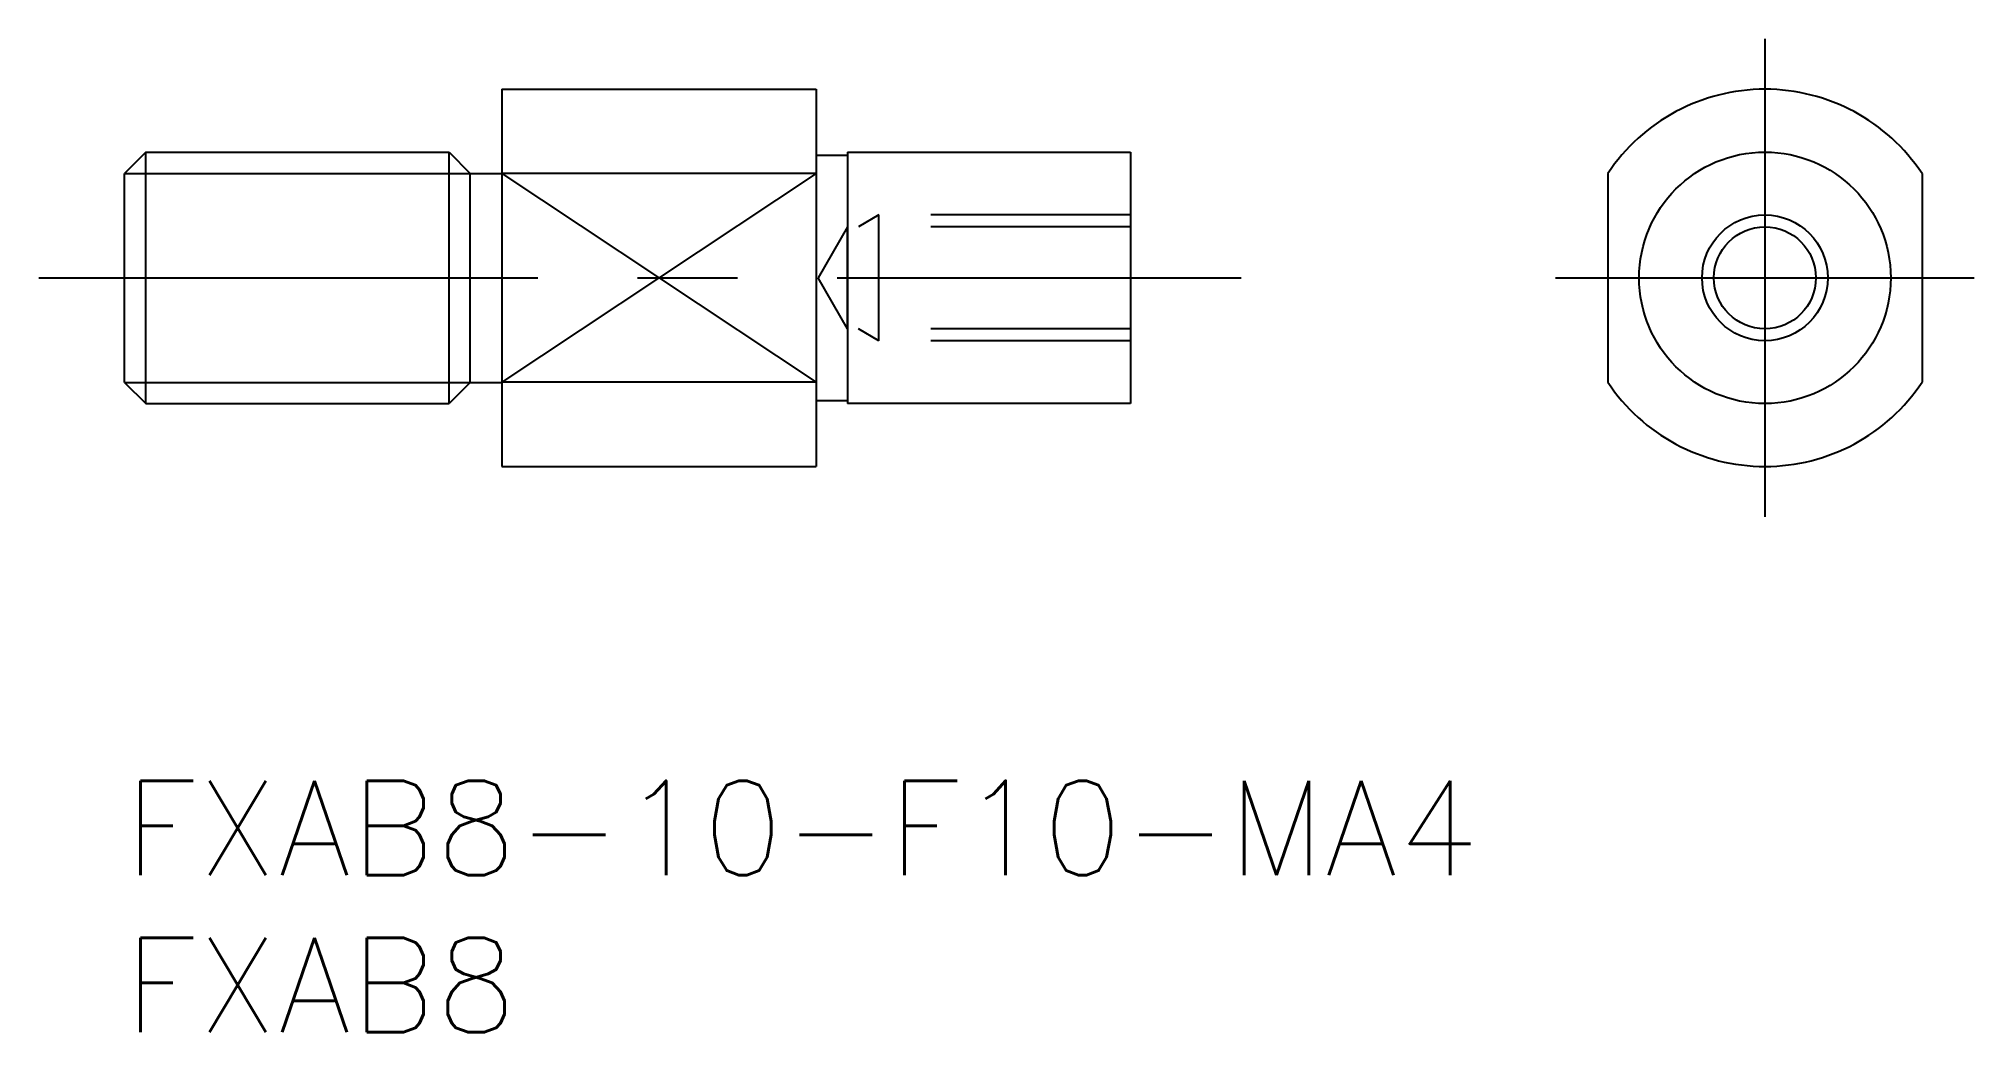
# Model space of a CAD drawing. Extents: x -2.7 to 58.8, y -8 to 23.6.
import ezdxf

# ---------------------------------------------------------------- set-up
doc = ezdxf.new("R2010")
doc.units = 0
doc.header["$LTSCALE"] = 0.5
doc.linetypes.add('CENTER', pattern=[50.8, 31.75, -6.35, 6.35, -6.35])
doc.linetypes.add('DASHED', pattern=[19.05, 12.7, -6.35])
for name, color, linetype in [('MSM_CENTER', 1, 'CENTER'), ('MSM_CONTINUOUS', 7, 'CONTINUOUS'), ('MSM_DASHED', 4, 'DASHED'), ('MSM_NARROW', 5, 'CONTINUOUS'), ('MSM_PART_NUMBER', 7, 'CONTINUOUS')]:
    doc.layers.add(name, color=color, linetype=linetype)
doc.styles.get("Standard").update_dxf_attribs({"font": 'txt.shx', "height": 3, "bigfont": 'bigfont.shx'})

# ---------------------------------------------------------------- blocks, each defined once
blk = doc.blocks.new('*U5')
at = {"layer": 'MSM_PART_NUMBER'}
blk.add_text('FXAB8-10-F10-MA4', height=3, dxfattribs=at).set_placement((0, -3))
blk = doc.blocks.new('*U6')
at = {"layer": 'MSM_PART_NUMBER'}
blk.add_text('FXAB8', height=3, dxfattribs=at).set_placement((0, -8))

msp = doc.modelspace()

# ---------------------------------------------------------------- linework, layer by layer
at = {"layer": 'MSM_CENTER'}
for p, q in [((52.181, 23.607), (52.181, 8.393)), ((-2.727, 16), (35.52, 16)), ((45.52, 16), (58.841, 16))]:
    msp.add_line(p, q, dxfattribs=at)
at = {"layer": 'MSM_CONTINUOUS'}
for p, q in [((12, 22), (12, 10)), ((12, 22), (22, 22)), ((22, 22), (22, 10)), ((0.676, 20), (0, 19.323)), ((0.676, 20), (10.324, 20)), ((0.676, 12), (0.676, 20)), ((10.324, 12), (10.324, 20)), ((10.324, 20), (11, 19.323)), ((22, 19.9), (23, 19.9)), ((23, 20), (32, 20)), ((23, 20), (23, 12)), ((32, 20), (32, 12)), ((0, 12.676), (0, 19.323)), ((11, 12.676), (11, 19.323)), ((11, 19.323), (12, 19.323)), ((22, 19.317), (12, 19.317)), ((47.181, 19.317), (47.181, 12.683)), ((57.181, 19.317), (57.181, 12.683)), ((0, 12.676), (0.676, 12)), ((11, 12.676), (10.324, 12)), ((11, 12.676), (12, 12.676)), ((22, 12.683), (12, 12.683)), ((0.676, 12), (10.324, 12)), ((22, 12.1), (23, 12.1)), ((32, 12), (23, 12)), ((12, 10), (22, 10))]:
    msp.add_line(p, q, dxfattribs=at)
for radius in [4, 1.621]:
    msp.add_circle((52.181, 16), radius, dxfattribs=at)
for start, end in [(33.55731, 146.44269), (213.55731, 326.44269)]:
    msp.add_arc((52.181, 16), 6, start, end, dxfattribs=at)
at = {"layer": 'MSM_DASHED'}
for p, q in [((24, 18), (23.344, 17.621)), ((32, 18), (24, 18)), ((24, 14), (24, 18)), ((23, 17.621), (22.064, 16)), ((32, 17.621), (23, 17.621)), ((23, 14.379), (23, 17.621)), ((23, 14.379), (22.064, 16)), ((32, 14.379), (23, 14.379)), ((24, 14), (23.344, 14.379)), ((32, 14), (24, 14))]:
    msp.add_line(p, q, dxfattribs=at)
at = {"layer": 'MSM_NARROW'}
for p, q in [((0, 19.323), (11, 19.323)), ((12, 19.317), (22, 12.683)), ((22, 19.317), (12, 12.683)), ((0, 12.676), (11, 12.676))]:
    msp.add_line(p, q, dxfattribs=at)
msp.add_circle((52.181, 16), 2, dxfattribs=at)

# ---------------------------------------------------------------- block references
at = {"layer": 'MSM_CONTINUOUS'}
for name in ['*U5', '*U6']:
    msp.add_blockref(name, (0, 0), dxfattribs=at)

doc.saveas('drawing.dxf')
